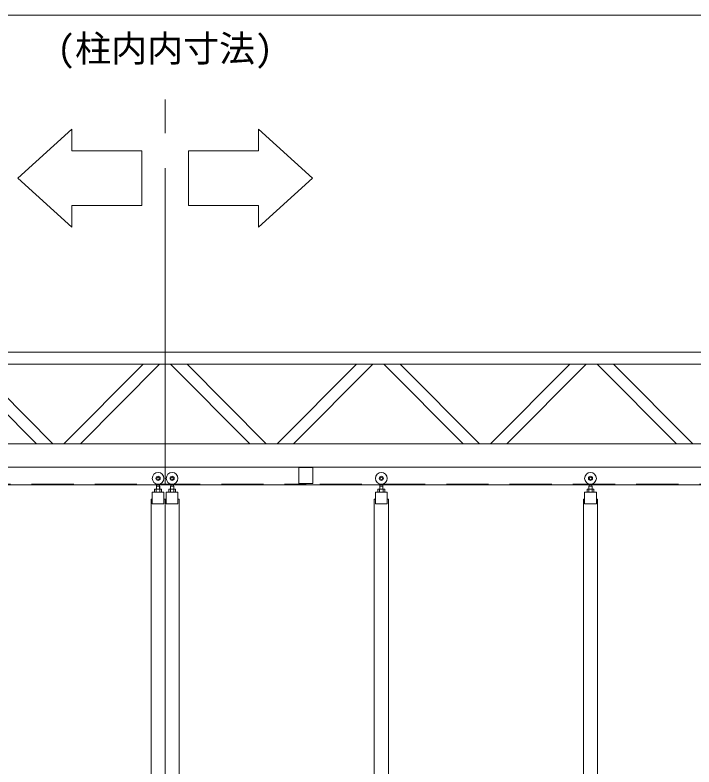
# Model space of a CAD drawing. Units: millimetres, scale not verified. Extents: x -13484 to 18716, y -23100 to 23100.
# Drawn here: x -3404 to -508, y 9073 to 12281 of the extents above; entities that cross this region are included whole.
import ezdxf
from ezdxf.enums import TextEntityAlignment as Align

# ---------------------------------------------------------------- set-up
doc = ezdxf.new("R2010")
doc.units = ezdxf.units.MM
doc.header["$LTSCALE"] = 150
doc.linetypes.add('CHAIN2', pattern=[12, 9, -1, 1, -1])
doc.linetypes.add('DASHED1', pattern=[1.8, 1.2, -0.6])
for name, color, linetype, lineweight in [('0-6_ﾎﾞﾙﾄ類', 2, 'Continuous', 18), ('0-B_寸法', 3, 'Continuous', 18), ('0-E_大型中間梁60', 7, 'Continuous', 18), ('1-3_中央走行棒', 7, 'Continuous', 18), ('1-4_中央走行棒右', 7, 'Continuous', 18), ('1-5_中央走行棒左', 7, 'Continuous', 18), ('1-6_通芯', 1, 'CHAIN2', 18), ('1-7_吊車', 4, 'DASHED1', 9), ('1-B_文字', 7, 'Continuous', 18)]:
    doc.layers.add(name, color=color, linetype=linetype, lineweight=lineweight)
doc.styles.add('ＭＳ ゴシック', font='')
doc.styles.get('ＭＳ ゴシック').set_extended_font_data('MS Gothic')

msp = doc.modelspace()

# ---------------------------------------------------------------- linework, layer by layer
at = {"layer": '0-6_ﾎﾞﾙﾄ類'}
for p, q in [((-2805.3, 10258), (-2783, 10258)), ((-2805.3, 10258), (-2801.7, 10258)), ((-2801.7, 10256), (-2801.7, 10245)), ((-2786.7, 10258), (-2783, 10258)), ((-2786.7, 10256), (-2786.7, 10245)), ((-2745.3, 10258), (-2723, 10258)), ((-2745.3, 10258), (-2741.7, 10258)), ((-2741.7, 10256), (-2741.7, 10245)), ((-2726.7, 10258), (-2723, 10258)), ((-2726.7, 10256), (-2726.7, 10245)), ((-1830.5, 10258), (-1852.8, 10258)), ((-1849.2, 10258), (-1852.8, 10258)), ((-1849.2, 10256), (-1849.2, 10245)), ((-1830.5, 10258), (-1834.2, 10258)), ((-1834.2, 10256), (-1834.2, 10245)), ((-938, 10258), (-960.3, 10258)), ((-956.7, 10258), (-960.3, 10258)), ((-956.7, 10256), (-956.7, 10245)), ((-938, 10258), (-941.7, 10258)), ((-941.7, 10256), (-941.7, 10245))]:
    msp.add_line(p, q, dxfattribs=at)
for points in [[(-2779.4, 10256), (-2779.4, 10245), (-2808.9, 10245), (-2808.9, 10256)], [(-2719.4, 10256), (-2719.4, 10245), (-2748.9, 10245), (-2748.9, 10256)], [(-1856.4, 10256), (-1856.4, 10245), (-1826.9, 10245), (-1826.9, 10256)], [(-963.9, 10256), (-963.9, 10245), (-934.4, 10245), (-934.4, 10256)]]:
    msp.add_lwpolyline(points, dxfattribs=at)
for centre, radius, start, end in [((-2805.3, 10253.7), 4.29, 32.227, 147.773), ((-2794.2, 10242.9), 15.1, 60.137, 119.863), ((-2783, 10253.7), 4.29, 32.227, 147.773), ((-2745.3, 10253.7), 4.29, 32.227, 147.773), ((-2734.2, 10242.9), 15.1, 60.137, 119.863), ((-2723, 10253.7), 4.29, 32.227, 147.773), ((-1852.8, 10253.7), 4.29, 32.227, 147.773), ((-1841.7, 10242.9), 15.1, 60.137, 119.863), ((-1830.5, 10253.7), 4.29, 32.227, 147.773), ((-960.3, 10253.7), 4.29, 32.227, 147.773), ((-949.2, 10242.9), 15.1, 60.137, 119.863), ((-938, 10253.7), 4.29, 32.227, 147.773)]:
    msp.add_arc(centre, radius, start, end, dxfattribs=at)
at = {"layer": '0-B_寸法'}
msp.add_line((-9876.2, 12280.8), (4347.8, 12280.8), dxfattribs=at)
at = {"layer": '0-E_大型中間梁60'}
msp.add_line((-2134.2, 10350.4), (-2194.2, 10350.4), dxfattribs=at)
at = {"layer": '0-E_大型中間梁60', "color": 4, "linetype": 'DASHED1', "lineweight": 9}
for p in [(-5764.2, 10279), (235.8, 10279)]:
    msp.add_line(p, (-2164.2, 10279), dxfattribs=at)
at = {"layer": '0-E_大型中間梁60'}
for points in [[(-5752.2, 10792), (223.8, 10792), (223.8, 10842), (-5752.2, 10842)], [(-3580.7, 10792), (-3242.7, 10452), (-3312.7, 10452), (-3650.7, 10792)], [(-2857.7, 10792), (-3195.7, 10452), (-3125.7, 10452), (-2787.7, 10792)], [(-2670.7, 10792), (-2332.7, 10452), (-2402.7, 10452), (-2740.7, 10792)], [(-1947.7, 10792), (-2285.7, 10452), (-2215.7, 10452), (-1877.7, 10792)], [(-1760.7, 10792), (-1422.7, 10452), (-1492.7, 10452), (-1830.7, 10792)], [(-1037.7, 10792), (-1375.7, 10452), (-1305.7, 10452), (-967.7, 10792)], [(-850.7, 10792), (-512.7, 10452), (-582.7, 10452), (-920.7, 10792)], [(-5752.2, 10352), (223.8, 10352), (223.8, 10452), (-5752.2, 10452)], [(-2194.2, 10282), (-2134.2, 10282), (-2134.2, 10352), (-2194.2, 10352)]]:
    msp.add_lwpolyline(points, close=True, dxfattribs=at)
for points in [[(-2164.2, 10352), (-5764.2, 10352), (-5764.2, 10277), (-2164.2, 10277), (-2164.2, 10282)], [(-2164.2, 10352), (235.8, 10352), (235.8, 10277), (-2164.2, 10277), (-2164.2, 10282)]]:
    msp.add_lwpolyline(points, dxfattribs=at)
at = {"layer": '1-3_中央走行棒'}
for points in [[(-1816.7, 10195), (-1866.7, 10195), (-1866.7, 10245), (-1816.7, 10245)], [(-924.2, 10195), (-974.2, 10195), (-974.2, 10245), (-924.2, 10245)]]:
    msp.add_lwpolyline(points, close=True, dxfattribs=at)
for points in [[(-1871.7, 8883), (-1871.7, 10215), (-1866.7, 10215)], [(-1816.7, 10215), (-1811.7, 10215), (-1811.7, 8883)], [(-979.2, 8883), (-979.2, 10215), (-974.2, 10215)], [(-924.2, 10215), (-919.2, 10215), (-919.2, 8883)]]:
    msp.add_lwpolyline(points, dxfattribs=at)
at = {"layer": '1-4_中央走行棒右'}
msp.add_lwpolyline([(-2759.2, 10195), (-2709.2, 10195), (-2709.2, 10245), (-2759.2, 10245)], close=True, dxfattribs=at)
for points in [[(-2759.2, 10215), (-2764.2, 10215), (-2764.2, 8795)], [(-2704.2, 8883), (-2704.2, 10215), (-2709.2, 10215)]]:
    msp.add_lwpolyline(points, dxfattribs=at)
at = {"layer": '1-5_中央走行棒左'}
msp.add_lwpolyline([(-2819.2, 10195), (-2769.2, 10195), (-2769.2, 10245), (-2819.2, 10245)], close=True, dxfattribs=at)
for points in [[(-2819.2, 10215), (-2824.2, 10215), (-2824.2, 8883)], [(-2764.2, 8795), (-2764.2, 10215), (-2769.2, 10215)]]:
    msp.add_lwpolyline(points, dxfattribs=at)
at = {"layer": '1-6_通芯'}
msp.add_line((-2764.2, 10277), (-2764.2, 11921.1), dxfattribs=at)
at = {"layer": '1-7_吊車', "color": 7, "linetype": 'Continuous', "lineweight": 18}
for p, q in [((-2800.9, 10258), (-2800.9, 10271)), ((-2800.4, 10271), (-2800.4, 10279.8)), ((-2787.9, 10271), (-2787.9, 10279.8)), ((-2787.5, 10258), (-2787.5, 10271)), ((-2740.9, 10258), (-2740.9, 10271)), ((-2740.4, 10271), (-2740.4, 10279.8)), ((-2727.9, 10271), (-2727.9, 10279.8)), ((-2727.5, 10258), (-2727.5, 10271)), ((-1848.4, 10258), (-1848.4, 10271)), ((-1847.9, 10271), (-1847.9, 10279.8)), ((-1835.4, 10271), (-1835.4, 10279.8)), ((-1835, 10258), (-1835, 10271)), ((-955.9, 10258), (-955.9, 10271)), ((-955.4, 10271), (-955.4, 10279.8)), ((-942.9, 10271), (-942.9, 10279.8)), ((-942.5, 10258), (-942.5, 10271)), ((-2802.1, 10258), (-2802.1, 10258)), ((-2786.2, 10258), (-2786.2, 10258)), ((-2742.1, 10258), (-2742.1, 10258)), ((-2726.2, 10258), (-2726.2, 10258)), ((-1849.6, 10258), (-1849.6, 10258)), ((-1833.7, 10258), (-1833.7, 10258)), ((-957.1, 10258), (-957.1, 10258)), ((-941.2, 10258), (-941.2, 10258))]:
    msp.add_line(p, q, dxfattribs=at)
for points in [[(-2802.1, 10258), (-2801.2, 10258), (-2801.2, 10271), (-2794.2, 10271)], [(-2786.2, 10258), (-2787.2, 10258), (-2787.2, 10271), (-2794.2, 10271)], [(-2742.1, 10258), (-2741.2, 10258), (-2741.2, 10271), (-2734.2, 10271)], [(-2726.2, 10258), (-2727.2, 10258), (-2727.2, 10271), (-2734.2, 10271)], [(-1849.6, 10258), (-1848.7, 10258), (-1848.7, 10271), (-1841.7, 10271)], [(-1833.7, 10258), (-1834.7, 10258), (-1834.7, 10271), (-1841.7, 10271)], [(-957.1, 10258), (-956.2, 10258), (-956.2, 10271), (-949.2, 10271)], [(-941.2, 10258), (-942.2, 10258), (-942.2, 10271), (-949.2, 10271)]]:
    msp.add_lwpolyline(points, dxfattribs=at)
for centre, radius in [((-2794.2, 10304), 25), ((-2794.2, 10304), 9), ((-2794.2, 10304), 5), ((-2734.2, 10304), 25), ((-2734.2, 10304), 9), ((-2734.2, 10304), 5), ((-1841.7, 10304), 25), ((-1841.7, 10304), 9), ((-1841.7, 10304), 5), ((-949.2, 10304), 25), ((-949.2, 10304), 9), ((-949.2, 10304), 5)]:
    msp.add_circle(centre, radius, dxfattribs=at)
at = {"layer": '1-B_文字'}
for points in [[(-3393.2, 11584.9), (-3162.2, 11794.2), (-3162.2, 11701.5), (-2863.5, 11701.5), (-2863.5, 11467.9), (-3162.2, 11467.9), (-3162.2, 11375.3)], [(-2135.1, 11584.9), (-2366.2, 11794.2), (-2366.2, 11701.5), (-2664.8, 11701.5), (-2664.8, 11467.9), (-2366.2, 11467.9), (-2366.2, 11375.3)]]:
    msp.add_lwpolyline(points, close=True, dxfattribs=at)

# ---------------------------------------------------------------- texts
at = {"layer": '0-B_寸法', "style": 'ＭＳ ゴシック'}
msp.add_text('(柱内内寸法)', height=112.6, dxfattribs=at).set_placement((-3225, 12047.8), align=Align.BOTTOM_LEFT)

doc.saveas('drawing.dxf')
